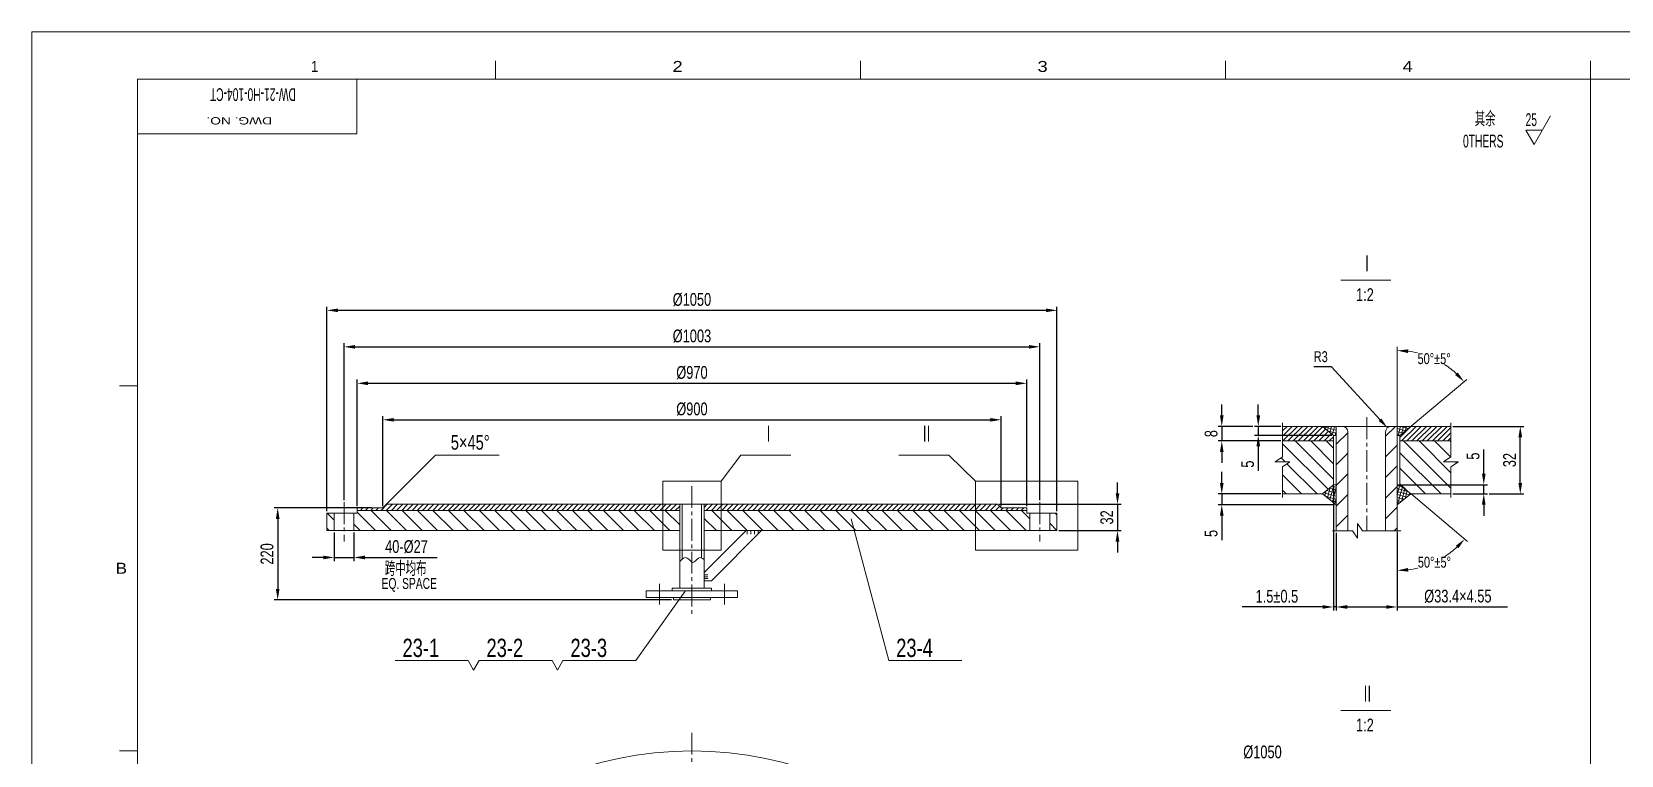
# Model space of a CAD drawing. Extents: x 0 to 840, y 0 to 594.
# Drawn here: x 0 to 435.4, y 395.8 to 594 of the extents above; entities that cross this region are included whole.
import ezdxf
from ezdxf.enums import TextEntityAlignment as Align

# ---------------------------------------------------------------- set-up
doc = ezdxf.new("R2010")
doc.units = 0
doc.header["$LTSCALE"] = 8
doc.linetypes.add('CENTER2', pattern=[1.125, 0.75, -0.125, 0.125, -0.125])
doc.layers.get('0').update_dxf_attribs({"linetype": 'CONTINUOUS', "lineweight": 20})
doc.layers.get('DEFPOINTS').update_dxf_attribs({"linetype": 'CONTINUOUS', "lineweight": 20})
for name, color, linetype, lineweight in [('2', 7, 'CONTINUOUS', 20), ('3', 7, 'CENTER2', 20), ('OT', 7, 'CONTINUOUS', 20), ('TEXT', 7, 'CONTINUOUS', 20), ('X4600A1$0$BORDER', 7, 'CONTINUOUS', 20)]:
    doc.layers.add(name, color=color, linetype=linetype, lineweight=lineweight)
doc.styles.get("Standard").update_dxf_attribs({"font": 'JDECSTD', "width": 0.75, "bigfont": 'HZDX'})
doc.styles.add('X4600A1$0$STANDARD', font='AUCAD', dxfattribs={"width": 0.8})
doc.dimstyles.new('STANDARD$0', dxfattribs={"dimscale": 0, "dimtxt": 3.5, "dimasz": 3, "dimexe": 1, "dimexo": 0.5, "dimgap": 1, "dimtad": 1, "dimdsep": 46, "dimtxsty": 'Standard', "dimcen": 0, "dimclrd": 7, "dimclre": 7, "dimclrt": 7, "dimadec": 0, "dimazin": 0, "dimtfac": 0.714286, "dimtmove": 0, "dimatfit": 3, "dimfxl": 0, "dimtolj": 1, "dimarcsym": 0})
doc.dimstyles.new('STANDARD$2', dxfattribs={"dimscale": 0, "dimtxt": 3, "dimasz": 3, "dimexe": 1, "dimexo": 0.0625, "dimgap": 0.09, "dimtad": 0, "dimtih": 1, "dimtoh": 1, "dimzin": 0, "dimdsep": 46, "dimtxsty": 'Standard', "dimcen": 0.09, "dimclrt": 7, "dimazin": 0, "dimtfac": 1, "dimtofl": 0, "dimtmove": 0, "dimatfit": 3, "dimfxl": 0, "dimtolj": 1, "dimarcsym": 0})
doc.dimstyles.new('STANDARD$4', dxfattribs={"dimscale": 0, "dimtxt": 3, "dimasz": 3, "dimexe": 1, "dimexo": 0.5, "dimgap": 1, "dimtad": 1, "dimtoh": 1, "dimdsep": 46, "dimtxsty": 'Standard', "dimcen": 0, "dimclrd": 7, "dimclre": 7, "dimclrt": 7, "dimadec": 0, "dimazin": 0, "dimtfac": 0.714286, "dimtofl": 0, "dimtmove": 1, "dimatfit": 0, "dimfxl": 0, "dimtolj": 1, "dimarcsym": 0})

# ---------------------------------------------------------------- blocks, each defined once
blk = doc.blocks.new('*D24')
at = {"layer": 'DEFPOINTS', "color": 0}
for p in [(265.54, 487.67), (96.14, 463.52), (265.54, 463.52)]:
    blk.add_point(p, dxfattribs=at)
at = {"layer": 'TEXT', "color": 7, "lineweight": -2}
for p, q in [((96.14, 464.02), (96.14, 488.67)), ((99.14, 487.67), (262.54, 487.67)), ((265.54, 464.02), (265.54, 488.67))]:
    blk.add_line(p, q, dxfattribs=at)
at = {"layer": 'TEXT', "color": 7}
for points in [[(99.14, 488.17), (99.14, 487.17), (96.14, 487.67)], [(262.54, 488.17), (262.54, 487.17), (265.54, 487.67)]]:
    blk.add_solid(points, dxfattribs=at)
at = {"layer": 'TEXT', "color": 7, "insert": (180.84, 490.59), "char_height": 3.5, "attachment_point": 5}
blk.add_mtext('\\A1;%%C900', dxfattribs=at)
blk = doc.blocks.new('*D25')
at = {"layer": 'DEFPOINTS', "color": 0}
for p in [(272.54, 497.67), (89.14, 463.52), (272.54, 463.52)]:
    blk.add_point(p, dxfattribs=at)
at = {"layer": 'TEXT', "color": 7, "lineweight": -2}
for p, q in [((89.14, 464.02), (89.14, 498.67)), ((92.14, 497.67), (269.54, 497.67)), ((272.54, 464.02), (272.54, 498.67))]:
    blk.add_line(p, q, dxfattribs=at)
at = {"layer": 'TEXT', "color": 7}
for points in [[(92.14, 498.17), (92.14, 497.17), (89.14, 497.67)], [(269.54, 498.17), (269.54, 497.17), (272.54, 497.67)]]:
    blk.add_solid(points, dxfattribs=at)
at = {"layer": 'TEXT', "color": 7, "insert": (180.84, 500.59), "char_height": 3.5, "attachment_point": 5}
blk.add_mtext('\\A1;%%C970', dxfattribs=at)
blk = doc.blocks.new('*D26')
at = {"layer": 'DEFPOINTS', "color": 0}
for p in [(276.14, 507.67), (85.54, 465.12), (276.14, 465.12)]:
    blk.add_point(p, dxfattribs=at)
at = {"layer": 'TEXT', "color": 7, "lineweight": -2}
for p, q in [((85.54, 465.62), (85.54, 508.67)), ((88.54, 507.67), (273.14, 507.67)), ((276.14, 465.62), (276.14, 508.67))]:
    blk.add_line(p, q, dxfattribs=at)
at = {"layer": 'TEXT', "color": 7}
for points in [[(88.54, 508.17), (88.54, 507.17), (85.54, 507.67)], [(273.14, 508.17), (273.14, 507.17), (276.14, 507.67)]]:
    blk.add_solid(points, dxfattribs=at)
at = {"layer": 'TEXT', "color": 7, "insert": (180.84, 510.59), "char_height": 3.5, "attachment_point": 5}
blk.add_mtext('\\A1;%%C1003', dxfattribs=at)
blk = doc.blocks.new('*D27')
at = {"layer": 'DEFPOINTS', "color": 0}
for p in [(280.84, 517.67), (80.84, 462.12), (280.84, 462.12)]:
    blk.add_point(p, dxfattribs=at)
at = {"layer": 'TEXT', "color": 7, "lineweight": -2}
for p, q in [((80.84, 462.62), (80.84, 518.67)), ((280.84, 462.62), (280.84, 518.67)), ((83.84, 517.67), (277.84, 517.67))]:
    blk.add_line(p, q, dxfattribs=at)
at = {"layer": 'TEXT', "color": 7}
for points in [[(83.84, 518.17), (83.84, 517.17), (80.84, 517.67)], [(277.84, 518.17), (277.84, 517.17), (280.84, 517.67)]]:
    blk.add_solid(points, dxfattribs=at)
at = {"layer": 'TEXT', "color": 7, "insert": (180.84, 520.59), "char_height": 3.5, "attachment_point": 5}
blk.add_mtext('\\A1;%%C1050', dxfattribs=at)
blk = doc.blocks.new('*D28')
at = {"layer": 'DEFPOINTS', "color": 0}
for p in [(264.54, 464.52), (280.84, 457.32), (297.41, 457.32)]:
    blk.add_point(p, dxfattribs=at)
at = {"layer": 'TEXT', "color": 7, "lineweight": -2}
for p, q in [((297.41, 467.52), (297.41, 470.52)), ((265.04, 464.52), (298.41, 464.52)), ((297.41, 464.52), (297.41, 457.32)), ((281.34, 457.32), (298.41, 457.32)), ((297.41, 454.32), (297.41, 451.32))]:
    blk.add_line(p, q, dxfattribs=at)
at = {"layer": 'TEXT', "color": 7}
for points in [[(296.91, 467.52), (297.91, 467.52), (297.41, 464.52)], [(296.91, 454.32), (297.91, 454.32), (297.41, 457.32)]]:
    blk.add_solid(points, dxfattribs=at)
at = {"layer": 'TEXT', "color": 7, "insert": (294.5, 460.92), "char_height": 3.5, "attachment_point": 5, "rotation": 90}
blk.add_mtext('\\A1;32', dxfattribs=at)
blk = doc.blocks.new('*D29')
at = {"layer": 'DEFPOINTS', "color": 0}
for p in [(82.84, 457.32), (88.24, 457.32), (88.24, 449.95)]:
    blk.add_point(p, dxfattribs=at)
at = {"layer": 'TEXT', "color": 7, "lineweight": -2}
for p, q in [((82.84, 456.82), (82.84, 448.95)), ((88.24, 456.82), (88.24, 448.95)), ((79.84, 449.95), (76.84, 449.95)), ((82.84, 449.95), (88.24, 449.95)), ((91.24, 449.95), (111.05, 449.95))]:
    blk.add_line(p, q, dxfattribs=at)
at = {"layer": 'TEXT', "color": 7}
for points in [[(79.84, 450.45), (79.84, 449.45), (82.84, 449.95)], [(91.24, 450.45), (91.24, 449.45), (88.24, 449.95)]]:
    blk.add_solid(points, dxfattribs=at)
at = {"layer": 'TEXT', "color": 7, "insert": (102.64, 452.87), "char_height": 3.5, "attachment_point": 5}
blk.add_mtext('\\A1;40-%%C27', dxfattribs=at)
blk = doc.blocks.new('*D34')
at = {"layer": 'DEFPOINTS', "color": 0}
for p in [(374.79, 469.88), (388.76, 467.38), (397.75, 469.88)]:
    blk.add_point(p, dxfattribs=at)
at = {"layer": 'TEXT', "color": 7, "lineweight": -2}
for p, q in [((397.75, 472.88), (397.75, 479.57)), ((375.29, 469.88), (398.75, 469.88)), ((389.26, 467.38), (398.75, 467.38)), ((397.75, 467.38), (397.75, 469.88)), ((397.75, 464.38), (397.75, 461.38))]:
    blk.add_line(p, q, dxfattribs=at)
at = {"layer": 'TEXT', "color": 7}
for points in [[(397.25, 472.88), (398.25, 472.88), (397.75, 469.88)], [(397.25, 464.38), (398.25, 464.38), (397.75, 467.38)]]:
    blk.add_solid(points, dxfattribs=at)
at = {"layer": 'TEXT', "color": 7, "insert": (394.83, 477.72), "char_height": 3.5, "attachment_point": 5, "rotation": 90}
blk.add_mtext('\\A1;5', dxfattribs=at)
blk = doc.blocks.new('*D35')
at = {"layer": 'DEFPOINTS', "color": 0}
for p in [(335.98, 483.38), (342.62, 485.88), (356.59, 483.38)]:
    blk.add_point(p, dxfattribs=at)
at = {"layer": 'TEXT', "color": 7, "lineweight": -2}
for p, q in [((335.98, 488.88), (335.98, 491.88)), ((342.12, 485.88), (334.98, 485.88)), ((356.09, 483.38), (334.98, 483.38)), ((335.98, 485.88), (335.98, 483.38)), ((335.98, 480.38), (335.98, 473.68))]:
    blk.add_line(p, q, dxfattribs=at)
at = {"layer": 'TEXT', "color": 7}
for points in [[(335.48, 488.88), (336.48, 488.88), (335.98, 485.88)], [(335.48, 480.38), (336.48, 480.38), (335.98, 483.38)]]:
    blk.add_solid(points, dxfattribs=at)
at = {"layer": 'TEXT', "color": 7, "insert": (333.07, 475.53), "char_height": 3.5, "attachment_point": 5, "rotation": 90}
blk.add_mtext('\\A1;5', dxfattribs=at)
blk = doc.blocks.new('*D36')
at = {"layer": 'DEFPOINTS', "color": 0}
for p in [(334.98, 485.88), (325.98, 481.88), (342.62, 481.88)]:
    blk.add_point(p, dxfattribs=at)
at = {"layer": 'TEXT', "color": 7, "lineweight": -2}
for p, q in [((325.98, 488.88), (325.98, 491.88)), ((334.48, 485.88), (324.98, 485.88)), ((325.98, 485.88), (325.98, 481.88)), ((342.12, 481.88), (324.98, 481.88)), ((325.98, 478.88), (325.98, 475.88))]:
    blk.add_line(p, q, dxfattribs=at)
at = {"layer": 'TEXT', "color": 7}
for points in [[(325.48, 488.88), (326.48, 488.88), (325.98, 485.88)], [(325.48, 478.88), (326.48, 478.88), (325.98, 481.88)]]:
    blk.add_solid(points, dxfattribs=at)
at = {"layer": 'TEXT', "color": 7, "insert": (323.07, 483.88), "char_height": 3.5, "attachment_point": 5, "rotation": 90}
blk.add_mtext('\\A1;8', dxfattribs=at)
blk = doc.blocks.new('*D37')
at = {"layer": 'DEFPOINTS', "color": 0}
for p in [(342.62, 467.38), (325.98, 464.38), (357.34, 464.38)]:
    blk.add_point(p, dxfattribs=at)
at = {"layer": 'TEXT', "color": 7, "lineweight": -2}
for p, q in [((325.98, 470.38), (325.98, 473.38)), ((342.12, 467.38), (324.98, 467.38)), ((325.98, 467.38), (325.98, 464.38)), ((356.84, 464.38), (324.98, 464.38)), ((325.98, 461.38), (325.98, 454.68))]:
    blk.add_line(p, q, dxfattribs=at)
at = {"layer": 'TEXT', "color": 7}
for points in [[(325.48, 470.38), (326.48, 470.38), (325.98, 467.38)], [(325.48, 461.38), (326.48, 461.38), (325.98, 464.38)]]:
    blk.add_solid(points, dxfattribs=at)
at = {"layer": 'TEXT', "color": 7, "insert": (323.07, 456.53), "char_height": 3.5, "attachment_point": 5, "rotation": 90}
blk.add_mtext('\\A1;5', dxfattribs=at)
blk = doc.blocks.new('*D38')
at = {"layer": 'DEFPOINTS', "color": 0}
for p in [(388.76, 485.88), (407.75, 485.88), (398.75, 467.38)]:
    blk.add_point(p, dxfattribs=at)
at = {"layer": 'TEXT', "color": 7, "lineweight": -2}
for p, q in [((389.26, 485.88), (408.75, 485.88)), ((407.75, 470.38), (407.75, 482.88)), ((399.25, 467.38), (408.75, 467.38))]:
    blk.add_line(p, q, dxfattribs=at)
at = {"layer": 'TEXT', "color": 7}
for points in [[(407.25, 482.88), (408.25, 482.88), (407.75, 485.88)], [(407.25, 470.38), (408.25, 470.38), (407.75, 467.38)]]:
    blk.add_solid(points, dxfattribs=at)
at = {"layer": 'TEXT', "color": 7, "insert": (404.83, 476.63), "char_height": 3.5, "attachment_point": 5, "rotation": 90}
blk.add_mtext('\\A1;32', dxfattribs=at)
blk = doc.blocks.new('*D39')
at = {"layer": 'DEFPOINTS', "color": 0}
for p in [(387.17, 502.71), (374.04, 485.88), (374.79, 483.38), (377.77, 485.88), (374.04, 457.23)]:
    blk.add_point(p, dxfattribs=at)
at = {"layer": 'TEXT', "color": 0}
for p, q in [((374.04, 485.94), (374.04, 507.65)), ((377.82, 485.92), (393.11, 498.75))]:
    blk.add_line(p, q, dxfattribs=at)
for start, end in [(76.6161, 82.8027), (47.1973, 57.1163)]:
    blk.add_arc((374.04, 482.75), 23.9, start, end, dxfattribs=at)
for points in [[(377, 505.96), (377.06, 506.96), (374.04, 506.65)], [(390.64, 500.63), (389.91, 499.94), (392.35, 498.11)]]:
    blk.add_solid(points, dxfattribs=at)
at = {"layer": 'TEXT', "color": 7, "insert": (384.14, 504.41), "char_height": 3, "attachment_point": 5}
blk.add_mtext('\\A1;50%%d%%p5%%d', dxfattribs=at)
blk = doc.blocks.new('*D40')
at = {"layer": 'DEFPOINTS', "color": 0}
for p in [(374.04, 485.88), (374.79, 469.88), (377.77, 467.38), (374.04, 457.23), (380.96, 447.4)]:
    blk.add_point(p, dxfattribs=at)
at = {"layer": 'TEXT', "color": 0}
for p, q in [((377.82, 467.34), (393.28, 454.36)), ((374.04, 457.17), (374.04, 445.38))]:
    blk.add_line(p, q, dxfattribs=at)
for start, end in [(302.8184, 312.8696), (277.1304, 283.5359)]:
    blk.add_arc((374.04, 470.51), 24.12, start, end, dxfattribs=at)
for points in [[(390.09, 453.17), (390.81, 452.48), (392.52, 455)], [(377.06, 446.07), (377, 447.07), (374.04, 446.38)]]:
    blk.add_solid(points, dxfattribs=at)
at = {"layer": 'TEXT', "color": 7, "insert": (384.23, 448.64), "char_height": 3, "attachment_point": 5}
blk.add_mtext('\\A1;50%%d%%p5%%d', dxfattribs=at)
blk = doc.blocks.new('*D41')
at = {"layer": 'DEFPOINTS', "color": 0}
for p in [(357.34, 457.23), (374.04, 457.23), (374.04, 436.38)]:
    blk.add_point(p, dxfattribs=at)
at = {"layer": 'TEXT', "color": 7, "lineweight": -2}
for p, q in [((357.34, 456.73), (357.34, 435.38)), ((374.04, 456.73), (374.04, 435.38)), ((360.34, 436.38), (371.04, 436.38)), ((374.04, 436.38), (404.27, 436.38))]:
    blk.add_line(p, q, dxfattribs=at)
at = {"layer": 'TEXT', "color": 7}
for points in [[(360.34, 436.88), (360.34, 435.88), (357.34, 436.38)], [(371.04, 436.88), (371.04, 435.88), (374.04, 436.38)]]:
    blk.add_solid(points, dxfattribs=at)
at = {"layer": 'TEXT', "color": 7, "insert": (390.66, 439.3), "char_height": 3.5, "attachment_point": 5}
blk.add_mtext('\\A1;%%c33.4×4.55', dxfattribs=at)
blk = doc.blocks.new('*D42')
at = {"layer": 'DEFPOINTS', "color": 0}
for p in [(356.59, 469.88), (357.34, 457.23), (356.59, 436.38)]:
    blk.add_point(p, dxfattribs=at)
at = {"layer": 'TEXT', "color": 7, "lineweight": -2}
for p, q in [((356.59, 469.38), (356.59, 435.38)), ((357.34, 456.73), (357.34, 435.38)), ((353.59, 436.38), (331.57, 436.38)), ((357.34, 436.38), (356.59, 436.38)), ((360.34, 436.38), (363.34, 436.38))]:
    blk.add_line(p, q, dxfattribs=at)
at = {"layer": 'TEXT', "color": 7}
for points in [[(353.59, 436.88), (353.59, 435.88), (356.59, 436.38)], [(360.34, 436.88), (360.34, 435.88), (357.34, 436.38)]]:
    blk.add_solid(points, dxfattribs=at)
at = {"layer": 'TEXT', "color": 7, "insert": (341.08, 439.3), "char_height": 3.5, "attachment_point": 5}
blk.add_mtext('\\A1;1.5±0.5', dxfattribs=at)
blk = doc.blocks.new('*D43')
at = {"layer": 'DEFPOINTS', "color": 0}
for p in [(371.35, 485.48), (372.36, 484.38)]:
    blk.add_point(p, dxfattribs=at)
at = {"layer": 'TEXT', "color": 7, "lineweight": -2}
for p, q in [((351.2, 502.31), (355.98, 502.31)), ((355.98, 502.31), (369.33, 487.7))]:
    blk.add_line(p, q, dxfattribs=at)
at = {"layer": 'TEXT', "color": 7}
blk.add_solid([(369.7, 488.04), (368.96, 487.36), (371.35, 485.48)], dxfattribs=at)
at = {"layer": 'TEXT', "color": 7, "insert": (353.09, 504.95), "char_height": 3, "attachment_point": 5}
blk.add_mtext('\\A1;R3', dxfattribs=at)
blk = doc.blocks.new('*D48')
at = {"layer": 'DEFPOINTS', "color": 0}
for p in [(93.54, 463.52), (67.36, 438.32), (175.76, 438.32)]:
    blk.add_point(p, dxfattribs=at)
at = {"layer": 'TEXT', "color": 7, "lineweight": -2}
for p, q in [((93.04, 463.52), (66.36, 463.52)), ((67.36, 460.52), (67.36, 441.32)), ((175.26, 438.32), (66.36, 438.32))]:
    blk.add_line(p, q, dxfattribs=at)
at = {"layer": 'TEXT', "color": 7}
for points in [[(66.86, 460.52), (67.86, 460.52), (67.36, 463.52)], [(66.86, 441.32), (67.86, 441.32), (67.36, 438.32)]]:
    blk.add_solid(points, dxfattribs=at)
at = {"layer": 'TEXT', "color": 7, "insert": (64.45, 450.92), "char_height": 3.5, "attachment_point": 5, "rotation": 90}
blk.add_mtext('\\A1;220', dxfattribs=at)

msp = doc.modelspace()

# ---------------------------------------------------------------- hatches: boundary and pattern name
at = {"layer": 'TEXT'}
h = msp.add_hatch(dxfattribs=at)
h.set_pattern_fill('_USER', color=256, angle=45, style=0, pattern_type=0)
h.set_pattern_definition([(45, (-3557.4286, 214.875), (-0.70710678, 0.70710678), [])])
h.paths.add_polyline_path([(342.618, 485.877), (342.618, 481.877), (356.588, 481.877), (356.588, 483.377), (353.609, 485.877)])
h.paths.add_polyline_path([(377.768, 485.877), (374.788, 483.377), (374.788, 481.877), (388.759, 481.877), (388.759, 485.877)])
h = msp.add_hatch(dxfattribs=at)
h.set_pattern_fill('ANSI37', color=256, scale=0.25, angle=30, style=0)
h.set_pattern_definition([(75, (-3557.4286, 214.875), (-0.76670362, 0.20543762), []), (165, (-3557.4286, 214.875), (-0.20543762, -0.76670362), [])])
h.paths.add_polyline_path([(356.588, 483.377), (357.338, 483.377), (357.338, 485.877), (353.609, 485.877)])
h.paths.add_polyline_path([(374.038, 485.877), (374.038, 483.377), (374.788, 483.377), (377.768, 485.877)])
h.paths.add_polyline_path([(353.609, 467.377), (357.338, 464.377), (357.338, 469.877), (356.588, 469.877)])
h.paths.add_polyline_path([(374.038, 464.377), (377.768, 467.377), (374.788, 469.877), (374.038, 469.877)])
h = msp.add_hatch(dxfattribs=at)
h.set_pattern_fill('_USER', color=256, scale=4, angle=45, style=0, pattern_type=0)
h.set_pattern_definition([(45, (-3557.4286, 214.875), (-2.828427, 2.828427), [])])
h.paths.add_polyline_path([(360.513, 484.377, 0.4142136), (359.013, 485.877), (357.338, 485.877), (357.338, 457.229), (360.513, 457.229)])
h.paths.add_polyline_path([(374.038, 485.877), (372.363, 485.877, 0.4142136), (370.863, 484.377), (370.863, 457.229), (374.038, 457.229)])
h = msp.add_hatch(dxfattribs=at)
h.set_pattern_fill('_USER', color=256, scale=3, angle=135, style=0, pattern_type=0)
h.set_pattern_definition([(135, (-3557.4286, 214.875), (-2.1213203, -2.1213203), [])])
h.paths.add_polyline_path([(356.588, 481.877), (342.618, 481.877), (342.618, 477.517), (340.593, 476.167), (344.643, 476.167), (342.618, 474.817), (342.618, 467.377), (353.609, 467.377), (356.588, 469.877)])
h.paths.add_polyline_path([(374.788, 469.877), (377.768, 467.377), (388.759, 467.377), (388.759, 474.817), (390.784, 476.167), (386.734, 476.167), (388.759, 477.517), (388.759, 481.877), (374.788, 481.877)])
h = msp.add_hatch(dxfattribs=at)
h.set_pattern_fill('_USER', color=256, scale=3, angle=135, style=0, pattern_type=0)
h.set_pattern_definition([(135, (-3589.0182, -8.7824), (-2.1213203, -2.1213203), [])])
h.paths.add_polyline_path([(82.835, 462.116), (80.835, 462.116), (80.835, 457.316), (82.835, 457.316)])
h.paths.add_polyline_path([(177.495, 457.316), (177.495, 462.816), (89.135, 462.816), (89.135, 462.116), (88.235, 462.116), (88.235, 457.316)])
h.paths.add_polyline_path([(273.435, 457.316), (273.435, 462.116), (272.535, 462.116), (272.535, 462.816), (184.175, 462.816), (184.175, 457.316)])
h.paths.add_polyline_path([(280.835, 462.116), (278.835, 462.116), (278.835, 457.316), (280.835, 457.316)])
h = msp.add_hatch(dxfattribs=at)
h.set_pattern_fill('_USER', color=256, angle=45, style=0, pattern_type=0)
h.set_pattern_definition([(45, (-3589.0182, -8.7824), (-0.70710678, 0.70710678), [])])
h.paths.add_polyline_path([(97.135, 464.516), (96.135, 463.516), (89.135, 463.516), (89.135, 462.816), (177.495, 462.816), (177.495, 464.516)])
h.paths.add_polyline_path([(184.175, 464.516), (184.175, 462.816), (272.535, 462.816), (272.535, 463.516), (265.535, 463.516), (264.535, 464.516)])

# ---------------------------------------------------------------- linework, layer by layer
for p, q in [((0, 594), (840, 594)), ((0, 0), (0, 594))]:
    msp.add_line(p, q)
at = {"layer": '2'}
for p, q in [((195.683, 457.316), (184.175, 445.808)), ((199.925, 457.316), (186.175, 443.566))]:
    msp.add_line(p, q, dxfattribs=at)
at = {"layer": '3'}
for p, q in [((365.688, 488.377), (365.688, 457.229)), ((180.835, 469.516), (180.835, 434.316)), ((85.535, 465.116), (85.535, 454.316)), ((276.135, 465.116), (276.135, 454.316)), ((171.935, 442.766), (171.935, 437.016)), ((189.735, 442.766), (189.735, 437.016))]:
    msp.add_line(p, q, dxfattribs=at)
msp.add_lwpolyline([(180.835, 401.921), (180.835, 191.921)], dxfattribs=at)
at = {"layer": 'OT'}
for p, q in [((29, 581), (825, 581)), ((29, 15), (29, 581)), ((358.625, 525.906), (372.323, 525.906)), ((342.618, 485.877), (388.759, 485.877)), ((356.588, 483.377), (353.609, 485.877)), ((356.588, 483.377), (356.588, 469.877)), ((357.338, 483.377), (356.588, 483.377)), ((357.338, 485.877), (357.338, 457.229)), ((360.513, 484.377), (360.513, 457.229)), ((370.863, 484.377), (370.863, 457.229)), ((374.038, 485.877), (374.038, 457.229)), ((374.038, 483.377), (374.788, 483.377)), ((374.788, 483.377), (377.768, 485.877)), ((374.788, 483.377), (374.788, 469.877)), ((356.588, 481.877), (342.618, 481.877)), ((374.788, 481.877), (388.759, 481.877)), ((194.211, 477.992), (207.908, 477.992)), ((237.504, 477.992), (251.202, 477.992)), ((353.609, 467.377), (342.618, 467.377)), ((356.588, 469.877), (353.609, 467.377)), ((357.338, 464.377), (353.609, 467.377)), ((357.338, 469.877), (356.588, 469.877)), ((374.038, 469.877), (374.788, 469.877)), ((374.038, 464.377), (377.768, 467.377)), ((374.788, 469.877), (377.768, 467.377)), ((377.768, 467.377), (388.759, 467.377)), ((80.835, 462.116), (80.835, 457.316)), ((80.835, 462.116), (89.135, 462.116)), ((82.835, 462.116), (82.835, 457.316)), ((88.235, 462.116), (88.235, 457.316)), ((89.135, 463.516), (96.135, 463.516)), ((89.135, 463.516), (89.135, 462.116)), ((89.135, 462.816), (177.495, 462.816)), ((96.135, 463.516), (97.135, 464.516)), ((97.135, 464.516), (264.535, 464.516)), ((177.495, 464.516), (177.495, 441.566)), ((178.195, 464.516), (178.195, 449.505)), ((183.475, 464.516), (183.475, 449.856)), ((184.175, 464.516), (184.175, 441.566)), ((184.175, 462.816), (272.535, 462.816)), ((265.535, 463.516), (264.535, 464.516)), ((272.535, 463.516), (265.535, 463.516)), ((272.535, 463.516), (272.535, 462.116)), ((280.835, 462.116), (272.535, 462.116)), ((273.435, 462.116), (273.435, 457.316)), ((278.835, 462.116), (278.835, 457.316)), ((280.835, 462.116), (280.835, 457.316)), ((80.835, 457.316), (177.495, 457.316)), ((184.175, 457.316), (280.835, 457.316)), ((168.335, 440.766), (168.335, 439.016)), ((168.335, 440.766), (193.335, 440.766)), ((175.435, 441.566), (186.235, 441.566)), ((175.435, 441.566), (175.435, 440.766)), ((184.175, 443.566), (186.175, 443.566)), ((186.235, 441.566), (186.235, 440.766)), ((193.335, 440.766), (193.335, 439.016)), ((168.335, 439.016), (193.335, 439.016)), ((175.755, 439.016), (175.755, 438.316)), ((175.755, 438.316), (185.915, 438.316)), ((185.915, 439.016), (185.915, 438.316)), ((99.515, 421.704), (119.515, 421.704)), ((122.515, 421.704), (142.515, 421.704)), ((145.515, 421.704), (165.515, 421.704)), ((234.751, 421.704), (254.751, 421.704)), ((358.625, 407.977), (372.323, 407.977))]:
    msp.add_line(p, q, dxfattribs=at)
msp.add_circle((180.835, 296.921), 100, dxfattribs=at)
for centre, start, end in [((359.013, 484.377), 0, 90), ((372.363, 484.377), 90, 180)]:
    msp.add_arc(centre, 1.5, start, end, dxfattribs=at)
at = {"layer": 'TEXT'}
for p, q in [((427, 15), (427, 581)), ((411.511, 563.132), (416.011, 570.926)), ((411.511, 563.132), (409.261, 567.029)), ((409.261, 567.029), (413.761, 567.029)), ((342.618, 486.877), (342.618, 477.517)), ((388.759, 486.877), (388.759, 477.517)), ((97.135, 464.516), (110.611, 477.992)), ((110.611, 477.992), (128.045, 477.992)), ((194.211, 477.992), (188.843, 470.818)), ((251.202, 477.992), (258.549, 470.818)), ((340.593, 476.167), (342.618, 477.517)), ((340.593, 476.167), (344.643, 476.167)), ((342.618, 474.817), (344.643, 476.167)), ((342.618, 474.817), (342.618, 466.377)), ((386.734, 476.167), (388.759, 477.517)), ((386.734, 476.167), (390.784, 476.167)), ((388.759, 474.817), (390.784, 476.167)), ((388.759, 474.817), (388.759, 466.377)), ((188.843, 470.818), (172.828, 470.818)), ((172.828, 470.818), (172.828, 451.913)), ((188.843, 470.818), (188.843, 451.913)), ((286.581, 470.818), (258.549, 470.818)), ((258.549, 470.818), (258.549, 451.913)), ((286.581, 470.818), (286.581, 451.913)), ((195.951, 457.316), (195.951, 456.316)), ((196.951, 457.316), (196.951, 456.316)), ((197.951, 457.316), (197.951, 456.316)), ((198.951, 457.316), (198.951, 456.316)), ((234.751, 421.704), (224.47, 460.548)), ((361.81, 457.229), (356.338, 457.229)), ((361.81, 457.229), (363.16, 455.204)), ((363.16, 459.254), (364.51, 457.229)), ((363.16, 459.254), (363.16, 455.204)), ((375.038, 457.229), (364.51, 457.229)), ((172.828, 451.913), (188.843, 451.913)), ((258.549, 451.913), (286.581, 451.913)), ((184.175, 445.185), (185.175, 445.185)), ((184.175, 444.685), (185.175, 444.685)), ((184.175, 444.185), (185.175, 444.185)), ((165.515, 421.704), (179.027, 440.668)), ((119.515, 421.704), (121.015, 419.106)), ((121.015, 419.106), (122.515, 421.704)), ((142.515, 421.704), (144.015, 419.106)), ((144.015, 419.106), (145.515, 421.704))]:
    msp.add_line(p, q, dxfattribs=at)
msp.add_open_spline([(177.495, 448.87), (178.21, 449.595), (179.495, 450.618), (181.121, 447.703), (182.566, 450.34), (183.636, 449.868), (184.175, 449.411)], degree=3, knots=[0.5142417, 0.5142417, 0.5142417, 0.5142417, 2.9067899, 4.8690224, 6.7758643, 8.6269716, 8.6269716, 8.6269716, 8.6269716], dxfattribs=at)
at = {"layer": 'X4600A1$0$BORDER', "color": 3}
for p, q in [((127, 581), (127, 586)), ((227, 581), (227, 586)), ((327, 581), (327, 586)), ((427, 581), (427, 586)), ((89, 581), (89, 566)), ((89, 566), (29, 566)), ((29, 497), (24, 497)), ((29, 397), (24, 397))]:
    msp.add_line(p, q, dxfattribs=at)

# ---------------------------------------------------------------- texts
at = {"color": 7, "width": 0.6}
msp.add_text('DW-21-H0-104-CT', height=3.5, rotation=180, dxfattribs=at).set_placement((72.366, 578.533))
at = {"color": 7}
for s, height, width, p in [('其余', 4, 0.75, (395.274, 568.099)), ('25', 3.5, 0.6, (409.196, 568.163)), ('0THERS', 3.5, 0.6, (392.065, 562.293)), ('Ⅰ', 5, 0.75, (200.036, 481.191)), ('Ⅱ', 5, 0.75, (243.329, 481.191)), ('23-1', 5, 0.75, (101.557, 422.68)), ('23-2', 5, 0.75, (124.557, 422.68)), ('23-3', 5, 0.75, (147.557, 422.68)), ('23-4', 5, 0.75, (236.792, 422.68))]:
    msp.add_text(s, height=height, dxfattribs=dict(at, width=width)).set_placement(p)
at = {"color": 7, "width": 0.75}
msp.add_text('跨中均布', height=4, dxfattribs=at).set_placement((96.72, 446.9), align=Align.MIDDLE_LEFT)
at = {"layer": 'TEXT', "color": 7, "width": 0.75}
for s, height, p in [('Ⅰ', 5, (363.994, 527.899)), ('Ⅱ', 5, (364.084, 409.97)), ('%%c1050', 3.5, (331.864, 394.913))]:
    msp.add_text(s, height=height, dxfattribs=at).set_placement(p)
at = {"layer": 'TEXT', "color": 7}
for s, height, width, p in [('1:2', 3.5, 0.75, (365.188, 521.996)), ('5×45%%D', 4, 0.75, (120.104, 481.487)), ('EQ. SPACE ', 3, 0.7, (103.792, 442.438)), ('1:2', 3.5, 0.75, (365.188, 404.067))]:
    msp.add_text(s, height=height, dxfattribs=dict(at, width=width)).set_placement(p, align=Align.MIDDLE)
at = {"layer": 'X4600A1$0$BORDER', "color": 3, "style": 'X4600A1$0$STANDARD', "oblique": 0.00002}
for s, width, p, p2 in [('1', 1.194118, (76.5, 583), (78.465, 583)), ('2', 1.16, (175.5, 583), (178.306, 583)), ('3', 1.16, (275.5, 583), (278.306, 583)), ('4', 1.16, (375.5, 583), (378.306, 583)), ('B', 1.226923, (23, 445.5), (26.087, 445.5))]:
    msp.add_text(s, height=3, dxfattribs=dict(at, width=width)).set_placement(p, p2, align=Align.FIT)
at = {"layer": 'X4600A1$0$BORDER', "color": 2, "style": 'X4600A1$0$STANDARD', "oblique": 0.00002, "width": 1.179661}
msp.add_text('DWG. NO.', height=2, rotation=180, dxfattribs=at).set_placement((65.8, 570.6), (47.839, 570.6), align=Align.FIT)

# ---------------------------------------------------------------- dimensions: what is measured, and where the dimension line sits
at = {"layer": 'TEXT'}
for base, p1, p2, text, picture, middle in [((280.835, 517.672), (80.835, 462.116), (280.835, 462.116), '%%C1050', '*D27', (180.835, 520.587)), ((276.135, 507.672), (85.535, 465.116), (276.135, 465.116), '%%C1003', '*D26', (180.835, 510.587)), ((272.535, 497.672), (89.135, 463.516), (272.535, 463.516), '%%C970', '*D25', (180.835, 500.587)), ((265.535, 487.672), (96.135, 463.516), (265.535, 463.516), '%%C900', '*D24', (180.835, 490.587)), ((356.588, 436.384), (357.338, 457.229), (356.588, 469.877), '1.5%%p0.5', '*D42', (341.078, 439.3)), ((88.235, 449.952), (82.835, 457.316), (88.235, 457.316), '40-%%C27', '*D29', (102.645, 452.868)), ((374.038, 436.384), (357.338, 457.229), (374.038, 457.229), '%%c33.4×4.55', '*D41', (390.655, 439.3))]:
    dim = msp.add_linear_dim(base=base, p1=p1, p2=p2, text=text, dimstyle='STANDARD$0', override={"dimscale": 1}, dxfattribs=at)
    dim.commit()
    dim.dimension.update_dxf_attribs({"geometry": picture, "text_midpoint": middle})
dim = msp.add_radius_dim(center=(372.363, 484.377), mpoint=(371.351, 485.484), text='R3', dimstyle='STANDARD$4', override={"dimscale": 1}, dxfattribs=at)
dim.commit()
dim.dimension.update_dxf_attribs({"geometry": '*D43', "text_midpoint": (355.979, 502.306), "dimtype": 164})
for base, line1, picture, middle in [((387.17, 502.714), ((374.788, 483.377), (377.768, 485.877)), '*D39', (384.138, 504.406)), ((380.956, 447.398), ((374.788, 469.877), (377.768, 467.377)), '*D40', (384.233, 448.644))]:
    dim = msp.add_angular_dim_2l(base=base, line1=line1, line2=((374.038, 485.877), (374.038, 457.229)), text='50%%d%%p5%%d', dimstyle='STANDARD$2', override={"dimscale": 1, "dimdec": 0, "dimadec": 0}, dxfattribs=at)
    dim.commit()
    dim.dimension.update_dxf_attribs({"geometry": picture, "text_midpoint": middle})
for base, p1, p2, text, picture, middle in [((325.983, 481.877), (334.983, 485.877), (342.618, 481.877), '8', '*D36', (323.067, 483.877)), ((335.983, 483.377), (342.618, 485.877), (356.588, 483.377), '5', '*D35', (333.067, 475.53)), ((407.75, 485.877), (398.75, 467.377), (388.759, 485.877), '32', '*D38', (404.834, 476.627)), ((397.75, 469.877), (388.759, 467.377), (374.788, 469.877), '5', '*D34', (394.834, 477.724)), ((297.413, 457.316), (264.535, 464.516), (280.835, 457.316), '32', '*D28', (294.498, 460.916)), ((325.983, 464.377), (342.618, 467.377), (357.338, 464.377), '5', '*D37', (323.067, 456.53)), ((67.365, 438.316), (93.545, 463.516), (175.755, 438.316), '220', '*D48', (64.449, 450.916))]:
    dim = msp.add_linear_dim(base=base, p1=p1, p2=p2, angle=90, text=text, dimstyle='STANDARD$0', override={"dimscale": 1}, dxfattribs=at)
    dim.commit()
    dim.dimension.update_dxf_attribs({"geometry": picture, "text_midpoint": middle})

doc.saveas('drawing.dxf')
